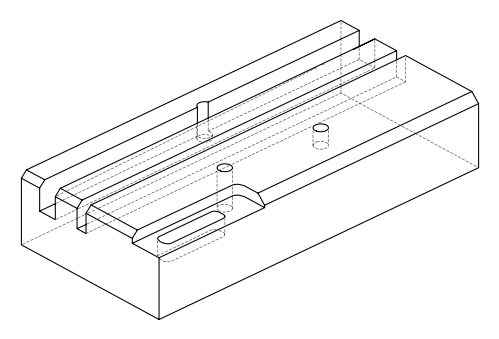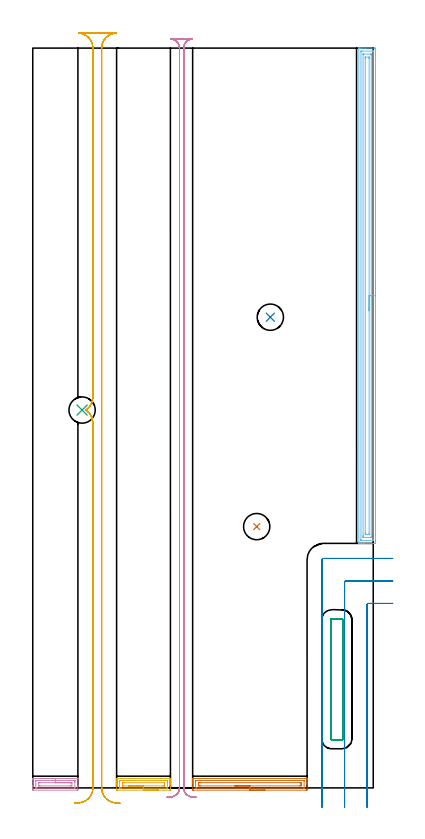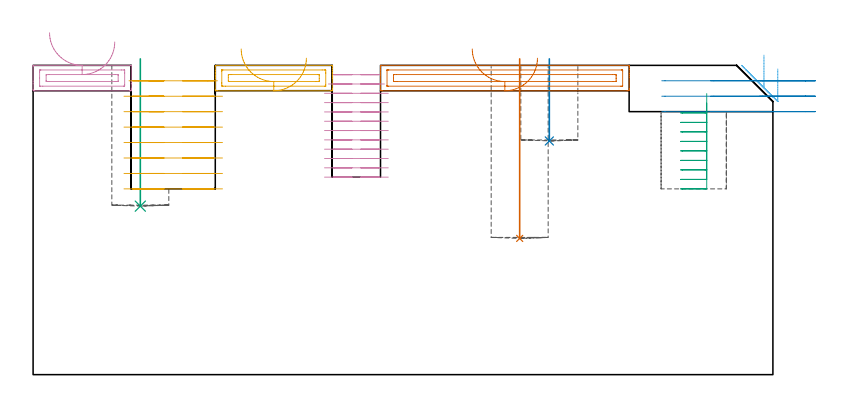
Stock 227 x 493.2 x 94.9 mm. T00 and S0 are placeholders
(PLAN: 11 operations, 4 tool changes, 65.6 min)
(1 INDEXABLE_INSERT_DRILL_BLIND_HOLE_FROM_SOLID | STEP1POCKET | NXT0302_006 | 0.22 min | 12689 mm3)
(2 INDEXABLE_INSERT_DRILL_BLIND_HOLE_FROM_SOLID_1 | STEP1POCKET_1 | NXT0302_006 | 0.1 min | 5516 mm3)
(3 INDEXABLE_INSERT_DRILL_BLIND_HOLE_FROM_SOLID_2 | STEP1POCKET_2 | NXT0302_006 | 0.18 min | 10318 mm3)
(4 AREA_MILL | FG_CHAMFER_SURFACE | UGT0205_001 | 0.94 min | 1062 mm3)
(5 AREA_MILL_1 | FG_CHAMFER_SURFACE_1 | UGT0205_001 | 1.08 min | 1393 mm3)
(6 AREA_MILL_2 | FG_CHAMFER_SURFACE_2 | UGT0205_001 | 10.83 min | 20714 mm3)
(7 AREA_MILL_3 | FG_CHAMFER_SURFACE_3 | UGT0205_001 | 2.05 min | 2633 mm3)
(8 MILL_CORNER_NOTCH_RECTANGULAR | CORNER_NOTCH_RECTANGULAR | UGT0201_094 | Follow Part, ap 5, ae 75% | 3.56 min | 101189 mm3)
(9 MILL_RECTANGULAR_POCKET | POCKET_RECTANGULAR_STRAIGHT | NXT0201_011 | Follow Part, ap 3, ae 75% | 4.04 min | 43072 mm3)
(10 MILL_RECTANGULAR_SLOT | SLOT_RECTANGULAR | NXT0201_011 | Follow Part, ap 3, ae 75% | 25.17 min | 250078 mm3)
(11 MILL_RECTANGULAR_SLOT_1 | SLOT_RECTANGULAR_1 | UGT0201_094 | Follow Part, ap 5, ae 75% | 17.41 min | 475839 mm3)
(TOOL NXT0302_006 | Index. Insert Drill 17.5mm [880-D1750L25-05] | D17.5 PA176 FL88 Z2)
(TOOL UGT0205_001 | Chamfer Mill 20 x 3 x 45 deg. | D20 FL50 Z2)
(TOOL UGT0201_094 | End mill 20 mm | D20 FL38 Z4)
(TOOL NXT0201_011 | ENDMILL 12mm [2P460-1200-NA 1630] | D12 FL38 Z6)
(OP 1 INDEXABLE_INSERT_DRILL_BLIND_HOLE_FROM_SOLID)
G17 G21 G94 G90
T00 M6
G54
G17 G0 G90 X149.3 Y174.2 S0 M3
G43 Z104.9 H1
G94 G81 G98 Z41.8 F250. R96.9
G80
M5
M2
(OP 2 INDEXABLE_INSERT_DRILL_BLIND_HOLE_FROM_SOLID_1)
G17 G21 G94 G90
T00 M6
G54
G17 G0 G90 X158.4 Y313.8 S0 M3
G43 Z104.9 H1
G94 G81 G98 Z71.7 F250. R96.9
G80
M5
M2
(OP 3 INDEXABLE_INSERT_DRILL_BLIND_HOLE_FROM_SOLID_2)
G17 G21 G94 G90
T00 M6
G54
G17 G0 G90 X32.9 Y251.9 S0 M3
G43 Z104.9 H1
G94 G81 G98 Z51.7 F250. R96.9
G80
M5
M2
(OP 4 AREA_MILL)
G17 G21 G94 G90
T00 M6
G54
G17 G0 G90 X5.05 Y6.3 S1061 M3
G43 Z104.9 H0
G94 G1 X5.088 Z104.028 F250.
X5.202 Z103.163
X5.391 Z102.312
X5.653 Z101.48
X5.987 Z100.674
X6.39 Z99.9
X6.858 Z99.164
X7.39 Z98.472
X7.979 Z97.829
X8.622 Z97.239
X9.314 Z96.708
X10.05 Z96.24
X10.824 Z95.837
X11.63 Z95.503
X12.462 Z95.241
X13.314 Z95.052
X14.178 Z94.938
X15.05 Z94.9
X30.065
X30.09 Y6.295 Z94.893
X30.1 Y6.238 Z94.837
Y1.454 Z90.053
Y0.646 Z89.239
Y-0.705 Z87.89
X30.096 Y-1.109 Z87.486
X30.091 Y-1.491 Z87.105
X30.011 Y-1.494 Z87.102
X29.623 Y-1.5 Z87.1
X0.477
X0.089 Y-1.494 Z87.102
X0.009 Y-1.491 Z87.105
X0. Y-1.109 Z87.486
Y0.646 Z89.239
Y1.454 Z90.053
Y5.909 Z94.507
X0.001 Y6.241 Z94.839
X0.01 Y6.295 Z94.894
X0.035 Y6.3 Z94.9
X15.05
Y4.886 Z93.486
X27.121 Y4.885 Z93.485
X27.857 Y4.881 Z93.481
X28.011 Y4.879 Z93.479
X28.091 Y4.87 Z93.47
X28.093 Y4.851 Z93.451
X28.098 Y4.792 Z93.392
X28.1 Y4.154 Z92.754
Y3.913 Z92.513
X28.099 Y0.405 Z89.005
X28.095 Y0.163 Z88.763
X28.09 Y0.003 Z88.603
X28.078 Y-0.079 Z88.521
X28.04 Y-0.081 Z88.519
X27.857 Y-0.084 Z88.516
X27.71 Y-0.085 Z88.515
X2.979
X2.243 Y-0.081 Z88.519
X2.089 Y-0.079 Z88.521
X2.009 Y-0.07 Z88.53
X2.007 Y-0.051 Z88.549
X2.002 Y0.008 Z88.608
X2. Y2.4 Z91.
Y4.154 Z92.754
X2.001 Y4.395 Z92.995
X2.005 Y4.637 Z93.237
X2.01 Y4.797 Z93.397
X2.022 Y4.879 Z93.479
X2.06 Y4.881 Z93.481
X2.243 Y4.884 Z93.484
X2.39 Y4.885 Z93.485
X15.05 Y4.886 Z93.486
Y3.472 Z92.072
X25.207 Y3.471 Z92.071
X25.899 Y3.468 Z92.068
X26.091 Y3.464 Z92.064
X26.1 Y3.277 Z91.877
Y3.268 Z91.868
Y1.514 Z90.114
X26.091 Y1.336 Z89.936
X25.402 Y1.33 Z89.93
X25.207 Y1.329 Z89.929
X4.893
X4.201 Y1.332 Z89.932
X4.009 Y1.336 Z89.936
X4.001 Y1.523 Z90.123
X4. Y1.532 Z90.132
Y3.286 Z91.886
X4.009 Y3.464 Z92.064
X4.698 Y3.47 Z92.07
X4.893 Y3.471 Z92.071
X15.05 Y3.472 Z92.072
X15.922 Z92.11
X16.786 Z92.223
X17.638 Z92.412
X18.47 Z92.675
X19.276 Z93.008
X20.05 Z93.411
X20.786 Z93.88
X21.478 Z94.411
X22.121 Z95.
X22.71 Z95.644
X23.242 Z96.336
X23.71 Z97.072
X24.113 Z97.845
X24.447 Z98.651
X24.709 Z99.483
X24.898 Z100.335
X25.012 Z101.2
X25.05 Z102.072
G0 Z104.9
M5
M2
(OP 5 AREA_MILL_1)
G17 G21 G94 G90
T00 M6
G54
G17 G0 G90 X83.85 Y-1.5 S1061 M3
G43 Z104.9 H0
Z97.1
G94 G1 X83.812 Z96.228 F250.
X83.698 Z95.364
X83.509 Z94.512
X83.247 Z93.68
X82.913 Z92.874
X82.51 Z92.1
X82.042 Z91.364
X81.51 Z90.672
X80.921 Z90.029
X80.278 Z89.44
X79.586 Z88.908
X78.85 Z88.44
X78.076 Z88.037
X77.27 Z87.703
X76.438 Z87.441
X75.586 Z87.252
X74.722 Z87.138
X73.85 Z87.1
X56.481
X56.088 Y-1.496 Z87.102
X55.91 Y-1.492 Z87.105
X55.9 Y-1.109 Z87.488
Y2.4 Z90.994
Y3.01 Z91.607
Y3.277 Z91.874
Y3.887 Z92.484
Y4.154 Z92.75
Y4.689 Z93.288
Y6.062 Z94.66
X55.902 Y6.183 Z94.775
X55.91 Y6.298 Z94.889
X56.036 Y6.3 Z94.9
X91.664
X91.79 Y6.297 Z94.889
X91.798 Y6.183 Z94.775
X91.8 Y6.061 Z94.66
Y5.374 Z93.973
Y4.689 Z93.288
Y4.154 Z92.75
Y3.887 Z92.484
Y3.277 Z91.874
Y3.01 Z91.607
Y2.403 Z90.997
Y-0.804 Z87.793
X91.797 Y-1.109 Z87.488
X91.79 Y-1.492 Z87.105
X91.612 Y-1.496 Z87.102
X91.219 Y-1.5 Z87.1
X73.85
Y-0.086 Z88.514
X59.005
X58.263 Y-0.084 Z88.516
X58.112 Y-0.083 Z88.517
X57.935 Y-0.079 Z88.521
X57.91 Y-0.021 Z88.579
X57.904 Y0.122 Z88.722
X57.901 Y0.646 Z89.246
X57.9 Y1.003 Z89.603
X57.901 Y4.51 Z93.11
X57.909 Y4.868 Z93.468
X57.912 Y4.88 Z93.48
X57.916 Y4.882 Z93.482
X57.938 Y4.884 Z93.484
X58.263 Y4.886 Z93.486
X88.695
X89.437 Y4.884 Z93.484
X89.588 Y4.883 Z93.483
X89.765 Y4.879 Z93.479
X89.79 Y4.821 Z93.421
X89.796 Y4.678 Z93.278
X89.799 Y4.154 Z92.754
X89.8 Y3.797 Z92.397
X89.799 Y0.29 Z88.89
X89.791 Y-0.068 Z88.532
X89.788 Y-0.08 Z88.52
X89.784 Y-0.082 Z88.518
X89.762 Y-0.084 Z88.516
X89.437 Y-0.086 Z88.514
X73.85
Y1.328 Z89.928
X60.241 Y1.329 Z89.929
X60.044 Y1.33 Z89.93
X59.979 Y1.332 Z89.932
X59.929 Y1.335 Z89.935
X59.91 Y1.345 Z89.945
X59.907 Y1.381 Z89.981
X59.902 Y1.523 Z90.123
X59.9 Y1.664 Z90.264
Y2.542 Z91.142
X59.902 Y3.277 Z91.877
X59.904 Y3.415 Z92.015
X59.909 Y3.46 Z92.06
X59.947 Y3.465 Z92.065
X60.044 Y3.466 Z92.066
X60.738 Y3.471 Z92.071
X60.935
X87.459
X87.656 Y3.47 Z92.07
X87.721 Y3.468 Z92.068
X87.771 Y3.465 Z92.065
X87.79 Y3.455 Z92.055
X87.793 Y3.419 Z92.019
X87.797 Y3.277 Z91.877
X87.8 Y3.136 Z91.736
Y2.258 Z90.858
X87.798 Y1.523 Z90.123
X87.796 Y1.385 Z89.985
X87.791 Y1.34 Z89.94
X87.753 Y1.335 Z89.935
X87.656 Y1.334 Z89.934
X86.962 Y1.329 Z89.929
X86.765
X73.85 Y1.328 Z89.928
X72.978 Z89.966
X72.114 Z90.08
X71.262 Z90.269
X70.43 Z90.532
X69.624 Z90.865
X68.85 Z91.268
X68.114 Z91.737
X67.422 Z92.268
X66.779 Z92.857
X66.19 Z93.501
X65.658 Z94.193
X65.19 Z94.928
X64.787 Z95.702
X64.453 Z96.508
X64.191 Z97.34
X64.002 Z98.192
X63.888 Z99.057
X63.85 Z99.928
G0 Z104.9
M5
M2
(OP 6 AREA_MILL_2)
G17 G21 G94 G90
T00 M6
G54
G17 G0 G90 X228.5 Y338.1 S1061 M3
G43 Z104.9 H0
Z93.8
G94 G1 Y338.062 Z92.928 F250.
Y337.948 Z92.063
Y337.759 Z91.212
Y337.497 Z90.38
Y337.163 Z89.574
Y336.76 Z88.8
Y336.291 Z88.064
Y335.76 Z87.372
Y335.171 Z86.729
Y334.528 Z86.14
Y333.836 Z85.608
Y333.1 Z85.14
Y332.326 Z84.737
Y331.52 Z84.403
Y330.688 Z84.141
Y329.836 Z83.952
Y328.972 Z83.838
Y328.1 Z83.8
Y163.888
X228.499 Y163.625 Z83.801
X228.494 Y163.005 Z83.803
X228.493 Y163.002 Z83.805
X227.869 Y163. Z84.429
X227.243 Z85.055
X220.714 Z91.581
X219.283 Z93.014
X218.926 Z93.37
X218.211 Z94.088
X217.904 Z94.395
X217.473 Y163.002 Z94.819
X217.443 Y163.004 Z94.848
X217.403 Y163.01 Z94.888
X217.4 Y163.179 Z94.9
Y493.022
X217.403 Y493.19 Z94.888
X217.471 Y493.194 Z94.821
X217.904 Y493.2 Z94.395
X218.211 Z94.089
X218.926 Z93.37
X220.177 Z92.12
X221.609 Z90.687
X227.869 Z84.429
X228.139 Y493.198 Z84.158
X228.492 Y493.19 Z83.806
X228.499 Y492.838 Z83.799
X228.5 Y328.1 Z83.8
X227.086 Z85.214
Y165.413
X227.085 Y165.303 Z85.215
X227.081 Y165.191 Z85.219
X227.071 Y165.01 Z85.229
X226.974 Y165.006 Z85.326
X226.493 Y165. Z85.807
X218.926 Y165.001 Z93.374
X218.867 Y165.004 Z93.433
X218.833 Y165.01 Z93.467
X218.821 Y165.021 Z93.479
X218.818 Y165.079 Z93.482
X218.815 Y165.302 Z93.485
X218.814 Y165.413 Z93.486
Y490.787
X218.815 Y490.897 Z93.485
X218.819 Y491.009 Z93.481
X218.829 Y491.19 Z93.471
X218.926 Y491.193 Z93.374
X219.407 Y491.199 Z92.893
X226.974 Z85.326
X227.033 Y491.196 Z85.267
X227.067 Y491.19 Z85.233
X227.079 Y491.179 Z85.221
X227.082 Y491.12 Z85.218
X227.085 Y490.898 Z85.215
X227.086 Y490.787 Z85.214
Y328.1
X225.672 Z86.628
X225.671 Y167.201 Z86.629
X225.67 Y167.08 Z86.63
X225.667 Y167.021 Z86.633
X225.666 Y167.013 Z86.634
X225.645 Y167.009 Z86.655
X225.588 Y167.004 Z86.712
X225.386 Y167. Z86.914
X220.714 Z91.586
X220.513 Y167.002 Z91.787
X220.379 Y167.005 Z91.921
X220.273 Y167.01 Z92.027
X220.235 Y167.02 Z92.065
X220.234 Y167.04 Z92.066
X220.231 Y167.201 Z92.069
X220.229 Y167.686 Z92.071
X220.228 Y168.095 Z92.072
X220.229 Y488.999 Z92.071
X220.23 Y489.12 Z92.07
X220.233 Y489.179 Z92.067
X220.234 Y489.187 Z92.066
X220.255 Y489.191 Z92.045
X220.312 Y489.196 Z91.988
X220.514 Y489.2 Z91.786
X225.186 Z87.114
X225.387 Y489.198 Z86.913
X225.521 Y489.195 Z86.779
X225.627 Y489.19 Z86.673
X225.665 Y489.18 Z86.635
X225.666 Y489.16 Z86.634
X225.669 Y488.999 Z86.631
X225.671 Y488.514 Z86.629
X225.672 Y488.105 Z86.628
Y328.1
X224.257 Z88.043
Y169.883
X224.251 Y169.029 Z88.049
X224.247 Y169.01 Z88.053
X224.225 Y169.005 Z88.075
X224.17 Y169.001 Z88.13
X221.729 Z90.571
X221.675 Y169.005 Z90.625
X221.653 Y169.01 Z90.647
X221.65 Y169.023 Z90.65
X221.643 Y169.848 Z90.657
Y169.883
Y486.317
X221.649 Y487.171 Z90.651
X221.653 Y487.19 Z90.647
X221.675 Y487.195 Z90.625
X221.73 Y487.199 Z90.57
X224.171 Z88.129
X224.225 Y487.195 Z88.075
X224.247 Y487.19 Z88.053
X224.25 Y487.177 Z88.05
X224.257 Y486.351 Z88.043
Y486.317
Y328.1
Y327.228 Z88.081
Y326.363 Z88.195
Y325.512 Z88.383
Y324.68 Z88.646
Y323.874 Z88.98
Y323.1 Z89.382
Y322.364 Z89.851
Y321.672 Z90.382
Y321.029 Z90.972
Y320.44 Z91.615
Y319.908 Z92.307
Y319.44 Z93.043
Y319.037 Z93.816
Y318.703 Z94.622
Y318.441 Z95.454
Y318.252 Z96.306
Y318.138 Z97.171
Y318.1 Z98.043
G0 Z104.9
M5
M2
(OP 7 AREA_MILL_3)
G17 G21 G94 G90
T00 M6
G54
G17 G0 G90 X154.75 Y-1.5 S1061 M3
G43 Z104.9 H0
Z97.1
G94 G1 X154.712 Z96.228 F250.
X154.598 Z95.364
X154.409 Z94.512
X154.147 Z93.68
X153.813 Z92.874
X153.41 Z92.1
X152.942 Z91.364
X152.41 Z90.672
X151.821 Z90.029
X151.178 Z89.44
X150.486 Z88.908
X149.75 Z88.44
X148.976 Z88.037
X148.17 Z87.703
X147.338 Z87.441
X146.487 Z87.252
X145.622 Z87.138
X144.75 Z87.1
X107.221
X106.826 Y-1.497 Z87.102
X106.61 Y-1.492 Z87.105
X106.6 Y-1.109 Z87.488
Y3.277 Z91.871
Y3.813 Z92.409
Y4.154 Z92.75
Y4.69 Z93.286
Y5.031 Z93.626
Y5.715 Z94.314
Y5.995 Z94.595
X106.602 Y6.149 Z94.742
X106.61 Y6.297 Z94.888
X106.774 Y6.3 Z94.9
X182.726
X182.89 Y6.297 Z94.888
X182.898 Y6.149 Z94.742
X182.9 Y5.995 Z94.595
Y5.715 Z94.314
Y5.031 Z93.626
Y3.813 Z92.409
Y3.277 Z91.871
Y2.668 Z91.263
Y-0.841 Z87.756
X182.897 Y-1.109 Z87.488
X182.89 Y-1.492 Z87.105
X182.674 Y-1.497 Z87.102
X182.279 Y-1.5 Z87.1
X144.75
Y-0.086 Z88.514
X109.008 Y-0.085 Z88.515
X108.858 Y-0.084 Z88.516
X108.652 Y-0.08 Z88.52
X108.609 Y-0.078 Z88.522
X108.605 Y-0.048 Z88.552
X108.603 Y-0.016 Z88.584
X108.6 Y0.169 Z88.769
X108.601 Y4.688 Z93.288
X108.602 Y4.795 Z93.395
X108.606 Y4.866 Z93.466
X108.61 Y4.88 Z93.48
X108.614 Y4.882 Z93.482
X108.636 Y4.884 Z93.484
X109.008 Y4.886 Z93.486
X109.156
X180.492 Y4.885 Z93.485
X180.642 Y4.884 Z93.484
X180.848 Y4.88 Z93.48
X180.89 Y4.878 Z93.478
X180.895 Y4.848 Z93.448
X180.897 Y4.816 Z93.416
X180.9 Y4.631 Z93.231
Y0.112 Z88.712
X180.898 Y0.005 Z88.605
X180.894 Y-0.066 Z88.534
X180.89 Y-0.08 Z88.52
X180.886 Y-0.082 Z88.518
X180.865 Y-0.084 Z88.516
X180.492 Y-0.086 Z88.514
X180.344
X144.75
Y1.328 Z89.928
X111.689
X110.992 Y1.33 Z89.93
X110.795 Y1.333 Z89.933
X110.61 Y1.338 Z89.938
X110.604 Y1.523 Z90.123
X110.601 Y1.714 Z90.314
X110.6 Y2.4 Z91.
Y2.591 Z91.191
X110.604 Y3.277 Z91.877
X110.607 Y3.462 Z92.062
X110.795 Y3.465 Z92.065
X111.491 Y3.471 Z92.071
X177.811
X178.508 Y3.47 Z92.07
X178.705 Y3.467 Z92.067
X178.89 Y3.462 Z92.062
X178.896 Y3.277 Z91.877
X178.899 Y3.086 Z91.686
X178.9 Y2.4 Z91.
Y2.209 Z90.809
X178.896 Y1.523 Z90.123
X178.893 Y1.338 Z89.938
X178.705 Y1.335 Z89.935
X178.009 Y1.329 Z89.929
X144.75 Y1.328 Z89.928
X143.878 Z89.967
X143.014 Z90.08
X142.162 Z90.269
X141.33 Z90.532
X140.524 Z90.865
X139.75 Z91.268
X139.014 Z91.737
X138.322 Z92.268
X137.679 Z92.857
X137.09 Z93.501
X136.559 Z94.193
X136.09 Z94.928
X135.687 Z95.702
X135.353 Z96.508
X135.091 Z97.34
X134.902 Z98.192
X134.788 Z99.057
X134.75 Z99.928
G0 Z104.9
M5
M2
(OP 8 MILL_CORNER_NOTCH_RECTANGULAR)
G17 G21 G94 G90
T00 M6
G54
G17 G0 G90 X240. Y123. S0 M3
G43 Z104.9 H0
Z90.167
G94 G1 X237. F250.
X223.894 F500.
G3 X222.9 Y122.006 R1.
G1 Y-10.
Y-13. F250.
G0 Z104.9
X240. Y138.
Z90.167
G1 X237.
X208.895 F500.
G3 X207.9 Y137.005 R1.
G1 Y-10.
Y-13. F250.
G0 Z104.9
X240. Y153.
Z90.167
G1 X237.
X193.895 F500.
G3 X192.9 Y152.005 R1.
G1 Y-10.
Y-13. F250.
G0 Z104.9
X240. Y123.
Z85.433
G1 X237.
X223.894 F500.
G3 X222.9 Y122.006 R1.
G1 Y-10.
Y-13. F250.
G0 Z104.9
X240. Y138.
Z85.433
G1 X237.
X208.895 F500.
G3 X207.9 Y137.005 R1.
G1 Y-10.
Y-13. F250.
G0 Z104.9
X240. Y153.
Z85.433
G1 X237.
X193.895 F500.
G3 X192.9 Y152.005 R1.
G1 Y-10.
Y-13. F250.
G0 Z104.9
X240. Y123.
Z80.7
G1 X237.
X223.894 F500.
G3 X222.9 Y122.006 R1.
G1 Y-10.
Y-13. F250.
G0 Z104.9
X240. Y138.
Z80.7
G1 X237.
X208.895 F500.
G3 X207.9 Y137.005 R1.
G1 Y-10.
Y-13. F250.
G0 Z104.9
X240. Y153.
Z80.7
G1 X237.
X193.895 F500.
G3 X192.9 Y152.005 R1.
G1 Y-10.
Y-13. F250.
G0 Z104.9
M5
M2
(OP 9 MILL_RECTANGULAR_POCKET)
G17 G21 G94 G90
T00 M6
G54
G17 G0 G90 X206.7 Y50.324 S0 M3
G43 Z104.9 H1
Z86.238
G94 G1 Y72.4 Z80.323 F250.
Y112.2 F500.
G3 X206.2 Y112.7 R0.5
G1 X199.2
G3 X198.7 Y112.2 R0.5
G1 Y32.6
G3 X199.2 Y32.1 R0.5
G1 X206.2
G3 X206.7 Y32.6 R0.5
G1 Y72.4
Y73.4
G0 Y50.324 Z83.323
G1 Y72.4 Z77.408 F250.
Y112.2 F500.
G3 X206.2 Y112.7 R0.5
G1 X199.2
G3 X198.7 Y112.2 R0.5
G1 Y32.6
G3 X199.2 Y32.1 R0.5
G1 X206.2
G3 X206.7 Y32.6 R0.5
G1 Y72.4
Y73.4
G0 Y50.324 Z80.408
G1 Y72.4 Z74.492 F250.
Y112.2 F500.
G3 X206.2 Y112.7 R0.5
G1 X199.2
G3 X198.7 Y112.2 R0.5
G1 Y32.6
G3 X199.2 Y32.1 R0.5
G1 X206.2
G3 X206.7 Y32.6 R0.5
G1 Y72.4
Y73.4
G0 Y50.324 Z77.492
G1 Y72.4 Z71.577 F250.
Y112.2 F500.
G3 X206.2 Y112.7 R0.5
G1 X199.2
G3 X198.7 Y112.2 R0.5
G1 Y32.6
G3 X199.2 Y32.1 R0.5
G1 X206.2
G3 X206.7 Y32.6 R0.5
G1 Y72.4
Y73.4
G0 Y50.324 Z74.577
G1 Y72.4 Z68.662 F250.
Y112.2 F500.
G3 X206.2 Y112.7 R0.5
G1 X199.2
G3 X198.7 Y112.2 R0.5
G1 Y32.6
G3 X199.2 Y32.1 R0.5
G1 X206.2
G3 X206.7 Y32.6 R0.5
G1 Y72.4
Y73.4
G0 Y50.324 Z71.662
G1 Y72.4 Z65.746 F250.
Y112.2 F500.
G3 X206.2 Y112.7 R0.5
G1 X199.2
G3 X198.7 Y112.2 R0.5
G1 Y32.6
G3 X199.2 Y32.1 R0.5
G1 X206.2
G3 X206.7 Y32.6 R0.5
G1 Y72.4
Y73.4
G0 Y50.324 Z68.746
G1 Y72.4 Z62.831 F250.
Y112.2 F500.
G3 X206.2 Y112.7 R0.5
G1 X199.2
G3 X198.7 Y112.2 R0.5
G1 Y32.6
G3 X199.2 Y32.1 R0.5
G1 X206.2
G3 X206.7 Y32.6 R0.5
G1 Y72.4
Y73.4
G0 Y50.324 Z65.831
G1 Y72.4 Z59.915 F250.
Y112.2 F500.
G3 X206.2 Y112.7 R0.5
G1 X199.2
G3 X198.7 Y112.2 R0.5
G1 Y32.6
G3 X199.2 Y32.1 R0.5
G1 X206.2
G3 X206.7 Y32.6 R0.5
G1 Y72.4
Y73.4
G0 Y50.324 Z62.915
G1 Y72.4 Z57. F250.
Y112.2 F500.
G3 X206.2 Y112.7 R0.5
G1 X199.2
G3 X198.7 Y112.2 R0.5
G1 Y32.6
G3 X199.2 Y32.1 R0.5
G1 X206.2
G3 X206.7 Y32.6 R0.5
G1 Y72.4
Y73.4
G0 Z104.9
M5
M2
(OP 10 MILL_RECTANGULAR_SLOT)
G17 G21 G94 G90
T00 M6
G54
G17 G0 G90 X105.993 Y-6.681 S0 M3
G43 Z104.9 H1
Z92.042
G94 G1 X103.442 Y-5.102 F250.
G2 X100.6 Y0. R6. F500.
G1 Y493.2
G2 X106.254 Y499.19 R6.
G1 Y499.2
X92.146
Y499.19
G2 X97.8 Y493.2 R6.
G1 Y0.
G2 X94.958 Y-5.102 R6.
G1 X92.407 Y-6.681 F250.
G0 X107.793 Y-6.601 Z89.183
G1 X104.914 Y-5.758
G2 X100.6 Y0. R6. F500.
G1 Y493.2
G2 X106.254 Y499.19 R6.
G1 Y499.2
X92.146
Y499.19
G2 X97.8 Y493.2 R6.
G1 Y0.
G2 X93.493 Y-5.756 R6.
G1 X90.615 Y-6.603 F250.
G0 X108.986 Y-6.27 Z86.325
G1 X106.001 Y-5.97
G2 X100.6 Y0. R6. F500.
G1 Y493.2
G2 X106.254 Y499.19 R6.
G1 X92.146
G2 X97.8 Y493.2 R6.
G1 Y0.
G2 X92.399 Y-5.97 R6.
G1 X89.414 Y-6.27 F250.
G0 X108.986 Z83.467
G1 X106.001 Y-5.97
G2 X100.6 Y0. R6. F500.
G1 Y493.2
G2 X106.254 Y499.19 R6.
G1 X92.146
G2 X97.8 Y493.2 R6.
G1 Y0.
G2 X92.399 Y-5.97 R6.
G1 X89.414 Y-6.27 F250.
G0 X108.986 Z80.608
G1 X106.001 Y-5.97
G2 X100.6 Y0. R6. F500.
G1 Y493.2
G2 X106.254 Y499.19 R6.
G1 Y499.2
X92.146
Y499.19
G2 X97.8 Y493.2 R6.
G1 Y0.
G2 X92.399 Y-5.97 R6.
G1 X89.414 Y-6.27 F250.
G0 X108.986 Z77.75
G1 X106.001 Y-5.97
G2 X100.6 Y0. R6. F500.
G1 Y493.2
G2 X106.254 Y499.19 R6.
G1 Y499.2
X92.146
Y499.19
G2 X97.8 Y493.2 R6.
G1 Y0.
G2 X92.399 Y-5.97 R6.
G1 X89.414 Y-6.27 F250.
G0 X108.986 Z74.892
G1 X106.001 Y-5.97
G2 X100.6 Y0. R6. F500.
G1 Y493.2
G2 X106.254 Y499.19 R6.
G1 X92.146
G2 X97.8 Y493.2 R6.
G1 Y0.
G2 X92.399 Y-5.97 R6.
G1 X89.414 Y-6.27 F250.
G0 X108.986 Z72.033
G1 X106.001 Y-5.97
G2 X100.6 Y0. R6. F500.
G1 Y493.2
G2 X106.254 Y499.19 R6.
G1 X92.146
G2 X97.8 Y493.2 R6.
G1 Y0.
G2 X92.399 Y-5.97 R6.
G1 X89.414 Y-6.27 F250.
G0 X108.986 Z69.175
G1 X106.001 Y-5.97
G2 X100.6 Y0. R6. F500.
G1 Y493.2
G2 X106.254 Y499.19 R6.
G1 X92.146
G2 X97.8 Y493.2 R6.
G1 Y0.
G2 X92.399 Y-5.97 R6.
G1 X89.414 Y-6.27 F250.
G0 X108.986 Z66.317
G1 X106.001 Y-5.97
G2 X100.6 Y0. R6. F500.
G1 Y493.2
G2 X106.254 Y499.19 R6.
G1 X92.146
G2 X97.8 Y493.2 R6.
G1 Y0.
G2 X92.399 Y-5.97 R6.
G1 X89.414 Y-6.27 F250.
G0 X108.986 Z63.458
G1 X106.001 Y-5.97
G2 X100.6 Y0. R6. F500.
G1 Y493.2
G2 X106.254 Y499.19 R6.
G1 X92.146
G2 X97.8 Y493.2 R6.
G1 Y0.
G2 X92.399 Y-5.97 R6.
G1 X89.414 Y-6.27 F250.
G0 X108.986 Z60.6
G1 X106.001 Y-5.97
G2 X100.6 Y0. R6. F500.
G1 Y493.2
G2 X106.254 Y499.19 R6.
G1 X92.146
G2 X97.8 Y493.2 R6.
G1 Y0.
G2 X92.399 Y-5.97 R6.
G1 X89.414 Y-6.27 F250.
G0 Z104.9
M5
M2
(OP 11 MILL_RECTANGULAR_SLOT_1)
G17 G21 G94 G90
T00 M6
G54
G17 G0 G90 X56.554 Y-10.42 S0 M3
G43 Z104.9 H0
Z90.162
G94 G1 X53.632 Y-9.739 F250.
G2 X45.9 Y0. R10. F500.
G1 Y493.2
G2 X55.453 Y503.19 R10.
G1 Y503.2
X30.547
Y503.19
G2 X40.1 Y493.2 R10.
G1 Y260.295
G2 X35.533 Y251.9 R10.
X40.1 Y243.505 R10.
G1 Y0.
G2 X32.35 Y-9.744 R10.
G1 X29.427 Y-10.419 F250.
G0 X58.117 Y-10.202 Z85.425
G1 X55.126 Y-9.97
G2 X45.9 Y0. R10. F500.
G1 Y493.2
G2 X55.453 Y503.19 R10.
G1 Y503.2
X30.547
Y503.19
G2 X40.1 Y493.2 R10.
G1 Y260.295
G2 X35.533 Y251.9 R10.
X40.1 Y243.505 R10.
G1 Y0.
G2 X30.874 Y-9.97 R10.
G1 X27.883 Y-10.202 F250.
G0 X58.117 Z80.687
G1 X55.126 Y-9.97
G2 X45.9 Y0. R10. F500.
G1 Y493.2
G2 X55.453 Y503.19 R10.
G1 Y503.2
X30.547
Y503.19
G2 X40.1 Y493.2 R10.
G1 Y260.295
G2 X35.533 Y251.9 R10.
X40.1 Y243.505 R10.
G1 Y0.
G2 X30.874 Y-9.97 R10.
G1 X27.883 Y-10.202 F250.
G0 X58.117 Z75.95
G1 X55.126 Y-9.97
G2 X45.9 Y0. R10. F500.
G1 Y493.2
G2 X55.453 Y503.19 R10.
G1 Y503.2
X30.547
Y503.19
G2 X40.1 Y493.2 R10.
G1 Y260.295
G2 X35.533 Y251.9 R10.
X40.1 Y243.505 R10.
G1 Y0.
G2 X30.874 Y-9.97 R10.
G1 X27.883 Y-10.202 F250.
G0 X58.117 Z71.212
G1 X55.126 Y-9.97
G2 X45.9 Y0. R10. F500.
G1 Y493.2
G2 X55.453 Y503.19 R10.
G1 Y503.2
X30.547
Y503.19
G2 X40.1 Y493.2 R10.
G1 Y260.295
G2 X35.533 Y251.9 R10.
X40.1 Y243.505 R10.
G1 Y0.
G2 X30.874 Y-9.97 R10.
G1 X27.883 Y-10.202 F250.
G0 X58.117 Z66.475
G1 X55.126 Y-9.97
G2 X45.9 Y0. R10. F500.
G1 Y493.2
G2 X55.453 Y503.19 R10.
G1 Y503.2
X30.547
Y503.19
G2 X40.1 Y493.2 R10.
G1 Y260.295
G2 X35.533 Y251.9 R10.
X40.1 Y243.505 R10.
G1 Y0.
G2 X30.874 Y-9.97 R10.
G1 X27.883 Y-10.202 F250.
G0 X58.117 Z61.737
G1 X55.126 Y-9.97
G2 X45.9 Y0. R10. F500.
G1 Y493.2
G2 X55.453 Y503.19 R10.
G1 Y503.2
X30.547
Y503.19
G2 X40.1 Y493.2 R10.
G1 Y260.295
G2 X35.533 Y251.9 R10.
X40.1 Y243.505 R10.
G1 Y0.
G2 X30.874 Y-9.97 R10.
G1 X27.883 Y-10.202 F250.
G0 X58.117 Z57.
G1 X55.126 Y-9.97
G2 X45.9 Y0. R10. F500.
G1 Y493.2
G2 X55.453 Y503.19 R10.
G1 Y503.2
X30.547
Y503.19
G2 X40.1 Y493.2 R10.
G1 Y260.295
G2 X35.533 Y251.9 R10.
X40.1 Y243.505 R10.
G1 Y0.
G2 X30.874 Y-9.97 R10.
G1 X27.883 Y-10.202 F250.
G0 Z104.9
M5
M2
